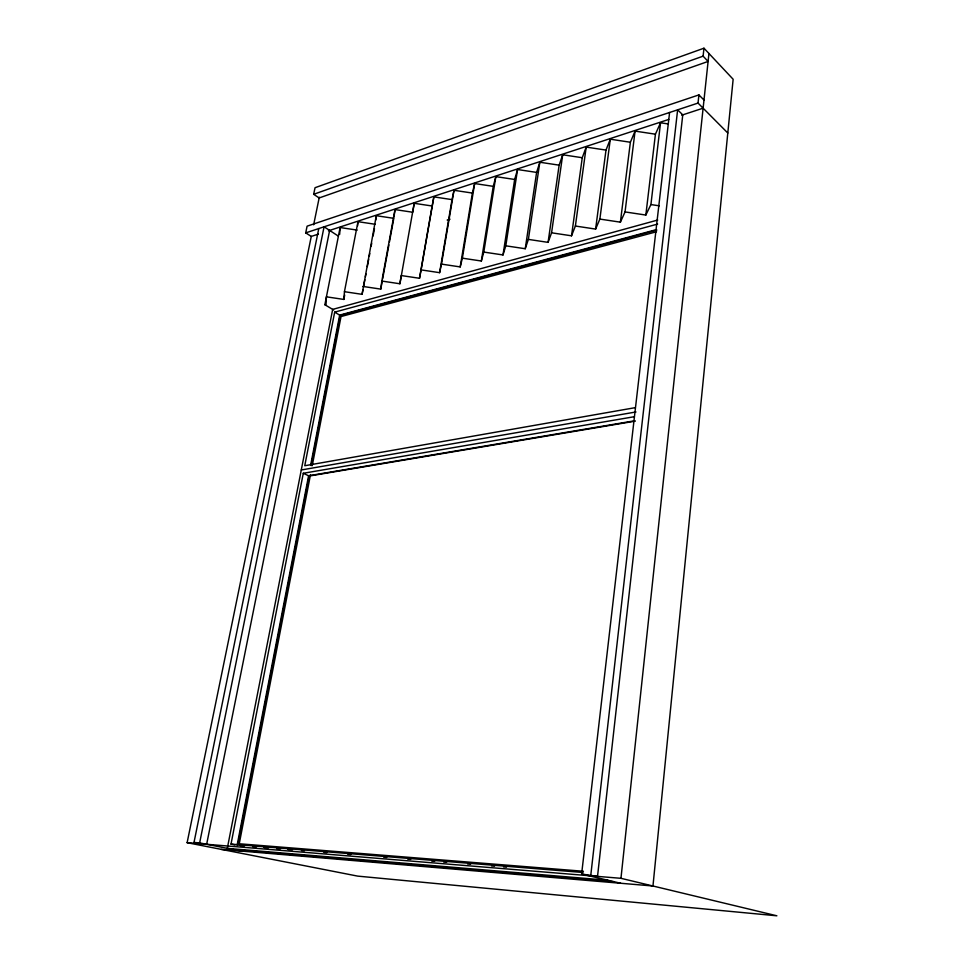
<?xml version="1.0" encoding="UTF-8"?>
<svg xmlns="http://www.w3.org/2000/svg" width="964" height="964" viewBox="0 0 964 964"><rect width="100%" height="100%" fill="white"/><g stroke="black" fill="none" stroke-linecap="round" stroke-linejoin="round"><path stroke-width="1.45" d="M339.653 234.409L340.111 227.528L357.222 230.107M340.111 227.528L324.868 304.732L326.013 304.407L326.398 296.828L343.835 299.43L344.449 291.694L357.981 221.684L375.297 224.287M357.608 225.901L357.981 221.684M344.449 291.694L362.078 294.333L376.285 215.707L393.806 218.334L389.456 241.928M318.421 234.083L311.276 236.421L187.124 842.681L357.704 876.119L776.876 915.8L620.961 878.312L708.95 53.502M727.796 133.02L698.032 103.076L698.924 94.906L307.094 226.166L305.709 232.878L311.276 236.421M703.105 56.165L703.973 48.2L315.035 187.715L313.674 194.294L319.144 197.957L708.106 61.443L703.105 56.165L313.674 194.294M590.836 874.806L677.632 109.824L682.765 114.849L597.523 876.384L581.617 874.047L669.594 112.487M375.791 219.997L376.285 215.707M362.922 286.441L380.768 289.116L381.84 281.066L399.903 283.765L401.229 275.547L419.509 278.283L421.099 269.896L439.608 272.667L441.476 264.112L460.202 266.92L462.371 258.171L481.337 261.015L483.808 252.074L503.003 254.954L505.799 245.82L525.247 248.736L528.38 239.397L548.082 242.362L551.577 232.806L571.532 235.806L575.388 226.034L595.619 229.083L599.873 219.081L620.382 222.166L625.046 211.923L645.832 215.056L650.917 204.561L660.545 122.777L667.907 123.898M645.832 215.056L655.424 134.189L660.545 122.777M620.382 222.166L630.372 142.25L635.071 131.104L655.424 134.189M625.046 211.923L635.071 131.104M595.619 229.083L605.995 150.083L610.296 139.202L630.372 142.25M599.873 219.081L610.296 139.202M575.388 226.034L586.184 147.094L605.995 150.083M571.532 235.806L582.256 157.722L586.184 147.094M393.999 216.876L395.023 209.586L412.737 212.249L414.207 203.308L432.137 206.007L433.872 196.885L452.02 199.62L454.008 190.294L472.384 193.065L474.662 183.546L493.255 186.353L495.833 176.629L514.656 179.461L517.548 169.531L536.611 172.399L539.828 162.241L559.132 165.157L562.699 154.77L582.256 157.722M548.082 242.362L559.132 165.157M551.577 232.806L562.699 154.77M525.247 248.736L536.611 172.399M528.38 239.397L539.828 162.241M505.799 245.82L517.548 169.531M503.003 254.954L514.656 179.461M483.808 252.074L495.833 176.629M481.337 261.015L493.255 186.353M460.202 266.92L472.384 193.065M462.371 258.171L474.662 183.546M439.608 272.667L452.02 199.62M441.476 264.112L454.008 190.294M419.509 278.283L432.137 206.007M421.099 269.896L433.872 196.885M399.903 283.765L414.207 203.308M381.84 281.066L395.023 209.586M380.768 289.116L382.118 281.741M382.66 278.789L388.914 244.88M362.078 294.333L362.91 289.947M363.452 287.031L364.838 279.741M365.38 276.825L365.934 273.897M367.308 266.606L368.694 259.304M369.236 256.388L369.79 253.472M371.164 246.182L371.718 243.253M373.092 235.963L374.478 228.673M237.096 845.32L308.588 475.77L634.734 420.774M310.613 465.299L339.665 315.108L656.376 229.625M237.759 845.464L309.179 476.047L635.276 421.135M311.191 465.588L340.22 315.433L656.894 230.059M343.835 299.43L344.69 295.008M310.516 474.553L239.253 843.765L583.437 871.263M312.228 465.696L341.027 316.541L656.532 231.746M235.059 844.922L231.011 844.103L303.286 473.276L634.216 416.725M657.641 224.058L334.677 312.143L304.757 465.733L635.264 407.652M206.657 844.283L329.628 230.42M318.783 228.552L194.005 842.44L199.644 842.898L324.073 226.793L338.256 236.047M313.649 224.805L319.301 197.21M305.709 232.878L698.032 103.076M328.435 230.806L668.799 119.415M681.669 115.21L703.118 108.185M447.163 220.057L450.031 219.165M657.737 220.033L332.676 309.396L227.299 848.368L607.947 880.265M301.286 469.974L635.987 411.965M231.011 844.103L583.063 872.48M240.084 845.573L244.579 845.934M252.725 846.669L256.545 846.898M264.04 847.513L268.522 847.874M276.68 848.621L280.5 848.85M287.983 849.453L292.478 849.814M301.455 850.549L304.443 850.79M323.904 852.369L326.904 852.61M347.859 854.309L350.848 854.55M383.78 857.225L386.769 857.466M407.724 859.165L410.724 859.406M431.679 861.105L434.668 861.346M443.645 862.081L446.645 862.322M467.6 864.021L470.589 864.262M491.544 865.961L494.544 866.202M503.521 866.937L506.522 867.178M187.124 842.681L620.961 878.312M234.059 849.694L614.345 881.771M221.19 849.356L652.965 886L733.146 79.265L703.973 48.2M650.917 204.561L659.352 205.838M199.644 842.898L240.759 851.019M194.005 842.44L201.018 843.825M581.617 874.047L620.671 883.265M303.286 473.276L309.179 476.047M334.677 312.143L340.22 315.433M324.868 304.732L333.652 309.974M698.924 94.906L703.985 100.039"/></g></svg>
